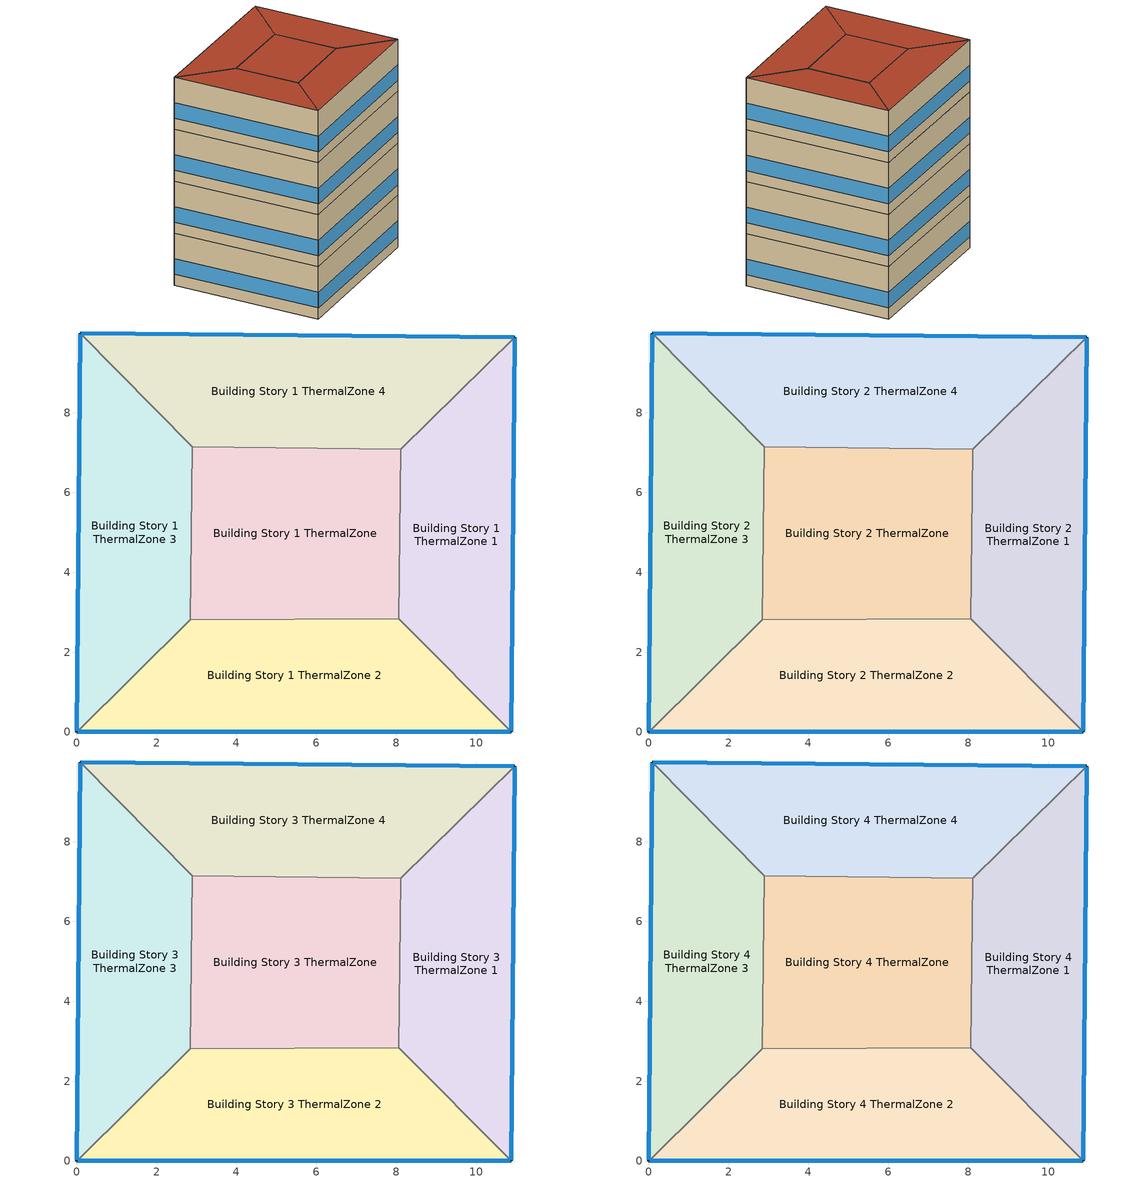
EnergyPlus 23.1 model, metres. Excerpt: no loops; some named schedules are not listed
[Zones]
Building Story 1 ThermalZone
 floor ground (Typical Insulated Carpeted 8in Slab Floor): 8.11,7.08 8.07,2.84 2.84,2.82 2.89,7.14 z0
 wall adiabatic (Typical Interior Wall): 8.07,2.84 8.11,7.08 2.89,7.14 2.84,2.82 8.07,2.84 z0:3.6
 ceiling adiabatic (Typical Interior Floor): 2.89,7.14 2.84,2.82 8.07,2.84 8.11,7.08 z3.6
Building Story 1 ThermalZone 1
 floor ground (Typical Insulated Carpeted 8in Slab Floor): 10.97,9.88 10.89,0 8.07,2.84 8.11,7.08 z0
 wall outside (Typical Insulated Steel Framed Exterior Wall R-12.99): 10.89,0 10.97,9.88 z0:3.6
 wall adiabatic (Typical Interior Wall): 10.97,9.88 8.11,7.08 8.07,2.84 10.89,0 z0:3.6
 window (U 0.55 SHGC 0.25): 10.89,0.03 10.97,9.86 z0.76:1.85
 ceiling adiabatic (Typical Interior Ceiling): 8.11,7.08 8.07,2.84 10.89,0 10.97,9.88 z3.6
Building Story 1 ThermalZone 2
 floor ground (Typical Insulated Carpeted 8in Slab Floor): 10.89,0 0,0 2.84,2.82 8.07,2.84 z0
 wall outside (Typical Insulated Steel Framed Exterior Wall R-12.99): 0,0 10.89,0 z0:3.6
 wall adiabatic (Typical Interior Wall): 10.89,0 8.07,2.84 2.84,2.82 0,0 z0:3.6
 window (U 0.55 SHGC 0.25): 0.03,0 10.86,0 z0.76:1.85
 ceiling adiabatic (Typical Interior Ceiling): 8.07,2.84 2.84,2.82 0,0 10.89,0 z3.6
Building Story 1 ThermalZone 3
 floor ground (Typical Insulated Carpeted 8in Slab Floor): 0,0 0.08,10 2.89,7.14 2.84,2.82 z0
 wall outside (Typical Insulated Steel Framed Exterior Wall R-12.99): 0.08,10 0,0 z0:3.6
 wall adiabatic (Typical Interior Wall): 0,0 2.84,2.82 2.89,7.14 0.08,10 z0:3.6
 window (U 0.55 SHGC 0.25): 0.08,9.97 0,0.03 z0.76:1.85
 ceiling adiabatic (Typical Interior Ceiling): 2.84,2.82 2.89,7.14 0.08,10 0,0 z3.6
Building Story 1 ThermalZone 4
 floor ground (Typical Insulated Carpeted 8in Slab Floor): 0.08,10 10.97,9.88 8.11,7.08 2.89,7.14 z0
 wall outside (Typical Insulated Steel Framed Exterior Wall R-12.99): 10.97,9.88 0.08,10 z0:3.6
 wall adiabatic (Typical Interior Wall): 0.08,10 2.89,7.14 8.11,7.08 10.97,9.88 z0:3.6
 window (U 0.55 SHGC 0.25): 10.94,9.88 0.11,10 z0.76:1.85
 ceiling adiabatic (Typical Interior Ceiling): 2.89,7.14 8.11,7.08 10.97,9.88 0.08,10 z3.6
Building Story 2 ThermalZone
 floor adiabatic (Typical Interior Floor): 8.11,7.08 8.07,2.84 2.84,2.82 2.89,7.14 z3.6
 wall adiabatic (Typical Interior Wall): 8.07,2.84 8.11,7.08 2.89,7.14 2.84,2.82 8.07,2.84 z3.6:7.2
 ceiling adiabatic (Typical Interior Ceiling): 2.89,7.14 2.84,2.82 8.07,2.84 8.11,7.08 z7.2
Building Story 2 ThermalZone 1
 floor adiabatic (Typical Interior Ceiling): 10.97,9.88 10.89,0 8.07,2.84 8.11,7.08 z3.6
 wall outside (Typical Insulated Steel Framed Exterior Wall R-12.99): 10.89,0 10.97,9.88 z3.6:7.2
 wall adiabatic (Typical Interior Wall): 10.97,9.88 8.11,7.08 8.07,2.84 10.89,0 z3.6:7.2
 window (U 0.55 SHGC 0.25): 10.89,0.03 10.97,9.86 z4.36:5.45
 ceiling adiabatic (Typical Interior Ceiling): 8.11,7.08 8.07,2.84 10.89,0 10.97,9.88 z7.2
Building Story 2 ThermalZone 2
 floor adiabatic (Typical Interior Ceiling): 10.89,0 0,0 2.84,2.82 8.07,2.84 z3.6
 wall outside (Typical Insulated Steel Framed Exterior Wall R-12.99): 0,0 10.89,0 z3.6:7.2
 wall adiabatic (Typical Interior Wall): 10.89,0 8.07,2.84 2.84,2.82 0,0 z3.6:7.2
 window (U 0.55 SHGC 0.25): 0.03,0 10.86,0 z4.36:5.45
 ceiling adiabatic (Typical Interior Ceiling): 8.07,2.84 2.84,2.82 0,0 10.89,0 z7.2
Building Story 2 ThermalZone 3
 floor adiabatic (Typical Interior Ceiling): 0,0 0.08,10 2.89,7.14 2.84,2.82 z3.6
 wall outside (Typical Insulated Steel Framed Exterior Wall R-12.99): 0.08,10 0,0 z3.6:7.2
 wall adiabatic (Typical Interior Wall): 0,0 2.84,2.82 2.89,7.14 0.08,10 z3.6:7.2
 window (U 0.55 SHGC 0.25): 0.08,9.97 0,0.03 z4.36:5.45
 ceiling adiabatic (Typical Interior Ceiling): 2.84,2.82 2.89,7.14 0.08,10 0,0 z7.2
Building Story 2 ThermalZone 4
 floor adiabatic (Typical Interior Ceiling): 0.08,10 10.97,9.88 8.11,7.08 2.89,7.14 z3.6
 wall outside (Typical Insulated Steel Framed Exterior Wall R-12.99): 10.97,9.88 0.08,10 z3.6:7.2
 wall adiabatic (Typical Interior Wall): 0.08,10 2.89,7.14 8.11,7.08 10.97,9.88 z3.6:7.2
 window (U 0.55 SHGC 0.25): 10.94,9.88 0.11,10 z4.36:5.45
 ceiling adiabatic (Typical Interior Ceiling): 2.89,7.14 8.11,7.08 10.97,9.88 0.08,10 z7.2
Building Story 3 ThermalZone
 floor adiabatic (Typical Interior Ceiling): 8.11,7.08 8.07,2.84 2.84,2.82 2.89,7.14 z7.2
 wall adiabatic (Typical Interior Wall): 8.07,2.84 8.11,7.08 2.89,7.14 2.84,2.82 8.07,2.84 z7.2:10.8
 ceiling adiabatic (Typical Interior Ceiling): 2.89,7.14 2.84,2.82 8.07,2.84 8.11,7.08 z10.8
Building Story 3 ThermalZone 1
 floor adiabatic (Typical Interior Ceiling): 10.97,9.88 10.89,0 8.07,2.84 8.11,7.08 z7.2
 wall outside (Typical Insulated Steel Framed Exterior Wall R-12.99): 10.89,0 10.97,9.88 z7.2:10.8
 wall adiabatic (Typical Interior Wall): 10.97,9.88 8.11,7.08 8.07,2.84 10.89,0 z7.2:10.8
 window (U 0.55 SHGC 0.25): 10.89,0.03 10.97,9.86 z7.96:9.05
 ceiling adiabatic (Typical Interior Ceiling): 8.11,7.08 8.07,2.84 10.89,0 10.97,9.88 z10.8
Building Story 3 ThermalZone 2
 floor adiabatic (Typical Interior Ceiling): 10.89,0 0,0 2.84,2.82 8.07,2.84 z7.2
 wall outside (Typical Insulated Steel Framed Exterior Wall R-12.99): 0,0 10.89,0 z7.2:10.8
 wall adiabatic (Typical Interior Wall): 10.89,0 8.07,2.84 2.84,2.82 0,0 z7.2:10.8
 window (U 0.55 SHGC 0.25): 0.03,0 10.86,0 z7.96:9.05
 ceiling adiabatic (Typical Interior Floor): 8.07,2.84 2.84,2.82 0,0 10.89,0 z10.8
Building Story 3 ThermalZone 3
 floor adiabatic (Typical Interior Ceiling): 0,0 0.08,10 2.89,7.14 2.84,2.82 z7.2
 wall outside (Typical Insulated Steel Framed Exterior Wall R-12.99): 0.08,10 0,0 z7.2:10.8
 wall adiabatic (Typical Interior Wall): 0,0 2.84,2.82 2.89,7.14 0.08,10 z7.2:10.8
 window (U 0.55 SHGC 0.25): 0.08,9.97 0,0.03 z7.96:9.05
 ceiling adiabatic (Typical Interior Floor): 2.84,2.82 2.89,7.14 0.08,10 0,0 z10.8
Building Story 3 ThermalZone 4
 floor adiabatic (Typical Interior Ceiling): 0.08,10 10.97,9.88 8.11,7.08 2.89,7.14 z7.2
 wall outside (Typical Insulated Steel Framed Exterior Wall R-12.99): 10.97,9.88 0.08,10 z7.2:10.8
 wall adiabatic (Typical Interior Wall): 0.08,10 2.89,7.14 8.11,7.08 10.97,9.88 z7.2:10.8
 window (U 0.55 SHGC 0.25): 10.94,9.88 0.11,10 z7.96:9.05
 ceiling adiabatic (Typical Interior Floor): 2.89,7.14 8.11,7.08 10.97,9.88 0.08,10 z10.8
Building Story 4 ThermalZone
 floor adiabatic (Typical Interior Ceiling): 8.11,7.08 8.07,2.84 2.84,2.82 2.89,7.14 z10.8
 wall adiabatic (Typical Interior Wall): 8.07,2.84 8.11,7.08 2.89,7.14 2.84,2.82 8.07,2.84 z10.8:14.4
 roof outside (Typical IEAD Roof - Highly Reflective R-25.64): 2.89,7.14 2.84,2.82 8.07,2.84 8.11,7.08 z14.4
Building Story 4 ThermalZone 1
 floor adiabatic (Typical Interior Ceiling): 10.97,9.88 10.89,0 8.07,2.84 8.11,7.08 z10.8
 wall outside (Typical Insulated Steel Framed Exterior Wall R-12.99): 10.89,0 10.97,9.88 z10.8:14.4
 wall adiabatic (Typical Interior Wall): 10.97,9.88 8.11,7.08 8.07,2.84 10.89,0 z10.8:14.4
 window (U 0.55 SHGC 0.25): 10.89,0.03 10.97,9.86 z11.56:12.65
 roof outside (Typical IEAD Roof - Highly Reflective R-25.64): 8.11,7.08 8.07,2.84 10.89,0 10.97,9.88 z14.4
Building Story 4 ThermalZone 2
 floor adiabatic (Typical Interior Floor): 10.89,0 0,0 2.84,2.82 8.07,2.84 z10.8
 wall outside (Typical Insulated Steel Framed Exterior Wall R-12.99): 0,0 10.89,0 z10.8:14.4
 wall adiabatic (Typical Interior Wall): 10.89,0 8.07,2.84 2.84,2.82 0,0 z10.8:14.4
 window (U 0.55 SHGC 0.25): 0.03,0 10.86,0 z11.56:12.65
 roof outside (Typical IEAD Roof - Highly Reflective R-25.64): 8.07,2.84 2.84,2.82 0,0 10.89,0 z14.4
Building Story 4 ThermalZone 3
 floor adiabatic (Typical Interior Floor): 0,0 0.08,10 2.89,7.14 2.84,2.82 z10.8
 wall outside (Typical Insulated Steel Framed Exterior Wall R-12.99): 0.08,10 0,0 z10.8:14.4
 wall adiabatic (Typical Interior Wall): 0,0 2.84,2.82 2.89,7.14 0.08,10 z10.8:14.4
 window (U 0.55 SHGC 0.25): 0.08,9.97 0,0.03 z11.56:12.65
 roof outside (Typical IEAD Roof - Highly Reflective R-25.64): 2.84,2.82 2.89,7.14 0.08,10 0,0 z14.4
Building Story 4 ThermalZone 4
 floor adiabatic (Typical Interior Floor): 0.08,10 10.97,9.88 8.11,7.08 2.89,7.14 z10.8
 wall outside (Typical Insulated Steel Framed Exterior Wall R-12.99): 10.97,9.88 0.08,10 z10.8:14.4
 wall adiabatic (Typical Interior Wall): 0.08,10 2.89,7.14 8.11,7.08 10.97,9.88 z10.8:14.4
 window (U 0.55 SHGC 0.25): 10.94,9.88 0.11,10 z11.56:12.65
 roof outside (Typical IEAD Roof - Highly Reflective R-25.64): 2.89,7.14 8.11,7.08 10.97,9.88 0.08,10 z14.4
[Building]
bld_30: Terrain=City
[Site:Location]
Jack Northrop Fld H_CA_USA: Latitude {deg}=41.3151; Longitude {deg}=-105.58; Time Zone {hr}=-8; Elevation {m}=21
[Site:GroundTemperature:FCfactorMethod]
18.8, 14.3, 13.6, 13.2, 13.3, 12.6, 15.3, 15.6, 17.7, 19.4, 19.7, 18.5
[Site:WaterMainsTemperature]
Calculation Method=Correlation; Annual Average Outdoor Air Temperature {C}=8.96667; Maximum Difference In Monthly Average Outdoor Air Temperatures {deltaC}=26.2
[SizingPeriod:DesignDay] Day of Month=21; Dry-Bulb Temperature Range Modifier Type=DefaultMultipliers; Humidity Condition Type=Wetbulb; Barometric Pressure {Pa}=98769; Rain Indicator=No; Snow Indicator=No; Daylight Saving Time Indicator=No; Begin Environment Reset Mode=FullResetAtBeginEnvironment
Name | Month | Day Type | Maximum Dry-Bulb Temperature {C} | Daily Dry-Bulb Temperature Range {deltaC} | Wetbulb or DewPoint at Maximum Dry-Bulb {C} | Wind Speed {m/s} | Wind Direction {deg} | Solar Model Indicator | ASHRAE Clear Sky Optical Depth for Beam Irradiance (taub) | ASHRAE Clear Sky Optical Depth for Diffuse Irradiance (taud) | Sky Clearness
Buffalo Niagara Intl Ap Ann Clg .4% Condns DB=>MWB 1 | 7 | SummerDesignDay | 30.3 | 9.3 | 21.8 | 5.7 | 240 | ASHRAETau | 0.462 | 2.001
Buffalo Niagara Intl Ap Ann Clg .4% Condns WB=>MDB 1 | 7 | SummerDesignDay | 27.8 | 9.3 | 23.8 | 5.7 | 240 | ASHRAETau | 0.462 | 2.001
Buffalo Niagara Intl Ap Ann Htg 99.6% Condns DB 1 | 1 | WinterDesignDay | -16.3 | 0 | -16.3 | 5.1 | 270 | ASHRAEClearSky |  |  | 0
[Material]
Name | Roughness | Thickness {m} | Conductivity {W/m-K} | Density {kg/m3} | Specific Heat {J/kg-K} | Thermal Absorptance | Solar Absorptance | Visible Absorptance
100mm Normalweight concrete floor | MediumRough | 0.1016 | 2.31045 | 2322 | 832.557 | 0.9 | 0.7 | 0.7
25mm Stucco | Smooth | 0.0254 | 0.72 | 1856 | 840 | 0.9 | 0.7 | 0.7
5/8 in. Gypsum Board | MediumSmooth | 0.0159 | 0.16 | 800 | 1090 | 0.9 | 0.7 | 0.7
8 in. Normalweight Concrete Floor | MediumRough | 0.2032 | 2.31 | 2322 | 832 | 0.9 | 0.7 | 0.7
G01 13mm gypsum board | Smooth | 0.0127 | 0.160031 | 800.001 | 1090.73 | 0.9 | 0.7 | 0.5
Metal Roof Surface | Smooth | 0.0008 | 45.28 | 7824 | 500 | 0.9 | 0.7 | 0.7
Roof Membrane - Highly Reflective | VeryRough | 0.0095 | 0.16 | 1121.29 | 1460 | 0.75 | 0.45 | 0.7
Std Wood 6inch 1; Std Wood 6inch 2 | MediumSmooth | 0.15 | 0.12 | 540 | 1210 | 0.9 | 0.7 | 0.7
[Material:NoMass] Roughness=Smooth; Thermal Absorptance=0.9; Solar Absorptance=0.7
Name | Thermal Resistance {m2-K/W} | Visible Absorptance
CP02 CARPET PAD; Typical Carpet Pad | 0.21648 | 0.8
Typical Insulation R-10.81 | 1.90342 | 0.7
Typical Insulation R-24.52 | 4.31889 | 0.7
[WindowMaterial:Gas]
Gap_1_W_0_0032: Gas Type=Air; Thickness {m}=0.0032
[WindowMaterial:Glazing] Optical Data Type=SpectralAverage; Infrared Transmittance at Normal Incidence=0; Back Side Infrared Hemispherical Emissivity=0.84; Conductivity {W/m-K}=1; Dirt Correction Factor for Solar and Visible Transmittance=1; Solar Diffusing=No
Name | Thickness {m} | Solar Transmittance at Normal Incidence | Front Side Solar Reflectance at Normal Incidence | Back Side Solar Reflectance at Normal Incidence | Visible Transmittance at Normal Incidence | Front Side Visible Reflectance at Normal Incidence | Back Side Visible Reflectance at Normal Incidence | Front Side Infrared Hemispherical Emissivity
Glass_2022F_LayerAvg | 0.0039 | 0.355897 | 0.394095 | 0.265645 | 0.677694 | 0.042734 | 0.05547 | 0.046
Glass_2175_LayerAvg | 0.0086 | 0.167758 | 0.217606 | 0.437978 | 0.416044 | 0.078729 | 0.10654 | 0.84
[Construction]
InteriorFurnishings 1: Std Wood 6inch 1
InteriorFurnishings 2: Std Wood 6inch 2
Typical IEAD Roof - Highly Reflective R-25.64: Roof Membrane - Highly Reflective, Typical Insulation R-24.52, Metal Roof Surface
Typical Insulated Carpeted 8in Slab Floor: 8 in. Normalweight Concrete Floor, Typical Carpet Pad
Typical Insulated Steel Framed Exterior Wall R-12.99: 25mm Stucco, 5/8 in. Gypsum Board, Typical Insulation R-10.81, 5/8 in. Gypsum Board
Typical Interior Ceiling: CP02 CARPET PAD, 100mm Normalweight concrete floor
Typical Interior Floor: 100mm Normalweight concrete floor, CP02 CARPET PAD
Typical Interior Wall: G01 13mm gypsum board, G01 13mm gypsum board
U 0.55 SHGC 0.25: Glass_2175_LayerAvg, Gap_1_W_0_0032, Glass_2022F_LayerAvg
[Zone] Multiplier=1; Part of Total Floor Area=Yes
Building Story 1 ThermalZone; Building Story 1 ThermalZone 1; Building Story 1 ThermalZone 2; Building Story 1 ThermalZone 3; Building Story 1 ThermalZone 4; Building Story 2 ThermalZone; Building Story 2 ThermalZone 1; Building Story 2 ThermalZone 2; Building Story 2 ThermalZone 3; Building Story 2 ThermalZone 4; Building Story 3 ThermalZone; Building Story 3 ThermalZone 1; Building Story 3 ThermalZone 2; Building Story 3 ThermalZone 3; Building Story 3 ThermalZone 4; Building Story 4 ThermalZone; Building Story 4 ThermalZone 1; Building Story 4 ThermalZone 2; Building Story 4 ThermalZone 3; Building Story 4 ThermalZone 4
[Space]
Name | Zone | Space Type
Building Story 1 Space | Building Story 1 ThermalZone | Story Ground Blended Space Type
Building Story 1 Space 1 | Building Story 1 ThermalZone 1 | Story Ground Blended Space Type
Building Story 1 Space 2 | Building Story 1 ThermalZone 2 | Story Ground Blended Space Type
Building Story 1 Space 3 | Building Story 1 ThermalZone 3 | Story Ground Blended Space Type
Building Story 1 Space 4 | Building Story 1 ThermalZone 4 | Story Ground Blended Space Type
Building Story 2 Space | Building Story 2 ThermalZone | Story Mid Blended Space Type
Building Story 2 Space 1 | Building Story 2 ThermalZone 1 | Story Mid Blended Space Type
Building Story 2 Space 2 | Building Story 2 ThermalZone 2 | Story Mid Blended Space Type
Building Story 2 Space 3 | Building Story 2 ThermalZone 3 | Story Mid Blended Space Type
Building Story 2 Space 4 | Building Story 2 ThermalZone 4 | Story Mid Blended Space Type
Building Story 3 Space | Building Story 3 ThermalZone | Story Mid2 Blended Space Type
Building Story 3 Space 1 | Building Story 3 ThermalZone 1 | Story Mid2 Blended Space Type
Building Story 3 Space 2 | Building Story 3 ThermalZone 2 | Story Mid2 Blended Space Type
Building Story 3 Space 3 | Building Story 3 ThermalZone 3 | Story Mid2 Blended Space Type
Building Story 3 Space 4 | Building Story 3 ThermalZone 4 | Story Mid2 Blended Space Type
Building Story 4 Space | Building Story 4 ThermalZone | Story Top Blended Space Type
Building Story 4 Space 1 | Building Story 4 ThermalZone 1 | Story Top Blended Space Type
Building Story 4 Space 2 | Building Story 4 ThermalZone 2 | Story Top Blended Space Type
Building Story 4 Space 3 | Building Story 4 ThermalZone 3 | Story Top Blended Space Type
Building Story 4 Space 4 | Building Story 4 ThermalZone 4 | Story Top Blended Space Type
[SpaceList]
Story Ground Blended Space Type: Building Story 1 Space, Building Story 1 Space 3, Building Story 1 Space 4, Building Story 1 Space 2, Building Story 1 Space 1
Story Mid Blended Space Type: Building Story 2 Space, Building Story 2 Space 1, Building Story 2 Space 4, Building Story 2 Space 3, Building Story 2 Space 2
Story Mid2 Blended Space Type: Building Story 3 Space 2, Building Story 3 Space 4, Building Story 3 Space 1, Building Story 3 Space 3, Building Story 3 Space
Story Top Blended Space Type: Building Story 4 Space 4, Building Story 4 Space 3, Building Story 4 Space 2, Building Story 4 Space 1, Building Story 4 Space
[InternalMass]
Name | Construction | Zone or ZoneList | Space or SpaceList | Surface Area {m2}
Building Story 1 Space SecondarySchool Auditorium  - Story Ground Mass | InteriorFurnishings 1 | Building Story 1 ThermalZone | Building Story 1 Space | 5.41797
Building Story 1 Space 3 SecondarySchool Auditorium  - Story Ground Mass | InteriorFurnishings 1 | Building Story 1 ThermalZone 3 | Building Story 1 Space 3 | 4.88681
Building Story 1 Space 4 SecondarySchool Auditorium  - Story Ground Mass | InteriorFurnishings 1 | Building Story 1 ThermalZone 4 | Building Story 1 Space 4 | 5.51315
Building Story 1 Space 2 SecondarySchool Auditorium  - Story Ground Mass | InteriorFurnishings 1 | Building Story 1 ThermalZone 2 | Building Story 1 Space 2 | 5.51305
Building Story 1 Space 1 SecondarySchool Auditorium  - Story Ground Mass | InteriorFurnishings 1 | Building Story 1 ThermalZone 1 | Building Story 1 Space 1 | 4.84552
Building Story 1 Space SecondarySchool Cafeteria  - Story Ground Mass | InteriorFurnishings 1 | Building Story 1 ThermalZone | Building Story 1 Space | 3.42923
Building Story 1 Space 3 SecondarySchool Cafeteria  - Story Ground Mass | InteriorFurnishings 1 | Building Story 1 ThermalZone 3 | Building Story 1 Space 3 | 3.09304
Building Story 1 Space 4 SecondarySchool Cafeteria  - Story Ground Mass | InteriorFurnishings 1 | Building Story 1 ThermalZone 4 | Building Story 1 Space 4 | 3.48947
Building Story 1 Space 2 SecondarySchool Cafeteria  - Story Ground Mass | InteriorFurnishings 1 | Building Story 1 ThermalZone 2 | Building Story 1 Space 2 | 3.48941
Building Story 1 Space 1 SecondarySchool Cafeteria  - Story Ground Mass | InteriorFurnishings 1 | Building Story 1 ThermalZone 1 | Building Story 1 Space 1 | 3.06691
Building Story 1 Space SecondarySchool ComputerRoom  - Story Ground Mass | InteriorFurnishings 1 | Building Story 1 ThermalZone | Building Story 1 Space | 5.23523
Building Story 1 Space 3 SecondarySchool ComputerRoom  - Story Ground Mass | InteriorFurnishings 1 | Building Story 1 ThermalZone 3 | Building Story 1 Space 3 | 4.72198
Building Story 1 Space 4 SecondarySchool ComputerRoom  - Story Ground Mass | InteriorFurnishings 1 | Building Story 1 ThermalZone 4 | Building Story 1 Space 4 | 5.32719
Building Story 1 Space 2 SecondarySchool ComputerRoom  - Story Ground Mass | InteriorFurnishings 1 | Building Story 1 ThermalZone 2 | Building Story 1 Space 2 | 5.3271
Building Story 1 Space 1 SecondarySchool ComputerRoom  - Story Ground Mass | InteriorFurnishings 1 | Building Story 1 ThermalZone 1 | Building Story 1 Space 1 | 4.68208
Building Story 1 Space SecondarySchool Gym  - Story Ground Mass | InteriorFurnishings 1 | Building Story 1 ThermalZone | Building Story 1 Space | 10.7249
Building Story 1 Space 3 SecondarySchool Gym  - Story Ground Mass | InteriorFurnishings 1 | Building Story 1 ThermalZone 3 | Building Story 1 Space 3 | 9.67343
Building Story 1 Space 4 SecondarySchool Gym  - Story Ground Mass | InteriorFurnishings 1 | Building Story 1 ThermalZone 4 | Building Story 1 Space 4 | 10.9133
Building Story 1 Space 2 SecondarySchool Gym  - Story Ground Mass | InteriorFurnishings 1 | Building Story 1 ThermalZone 2 | Building Story 1 Space 2 | 10.9131
Building Story 1 Space 1 SecondarySchool Gym  - Story Ground Mass | InteriorFurnishings 1 | Building Story 1 ThermalZone 1 | Building Story 1 Space 1 | 9.59169
Building Story 1 Space SecondarySchool Kitchen  - Story Ground Mass | InteriorFurnishings 1 | Building Story 1 ThermalZone | Building Story 1 Space | 1.18249
Building Story 1 Space 3 SecondarySchool Kitchen  - Story Ground Mass | InteriorFurnishings 1 | Building Story 1 ThermalZone 3 | Building Story 1 Space 3 | 1.06657
Building Story 1 Space 4 SecondarySchool Kitchen  - Story Ground Mass | InteriorFurnishings 1 | Building Story 1 ThermalZone 4 | Building Story 1 Space 4 | 1.20327
Building Story 1 Space 2 SecondarySchool Kitchen  - Story Ground Mass | InteriorFurnishings 1 | Building Story 1 ThermalZone 2 | Building Story 1 Space 2 | 1.20325
Building Story 1 Space 1 SecondarySchool Kitchen  - Story Ground Mass | InteriorFurnishings 1 | Building Story 1 ThermalZone 1 | Building Story 1 Space 1 | 1.05755
Building Story 1 Space SecondarySchool Library  - Story Ground Mass | InteriorFurnishings 1 | Building Story 1 ThermalZone | Building Story 1 Space | 4.61173
Building Story 1 Space 3 SecondarySchool Library  - Story Ground Mass | InteriorFurnishings 1 | Building Story 1 ThermalZone 3 | Building Story 1 Space 3 | 4.15961
Building Story 1 Space 4 SecondarySchool Library  - Story Ground Mass | InteriorFurnishings 1 | Building Story 1 ThermalZone 4 | Building Story 1 Space 4 | 4.69274
Building Story 1 Space 2 SecondarySchool Library  - Story Ground Mass | InteriorFurnishings 1 | Building Story 1 ThermalZone 2 | Building Story 1 Space 2 | 4.69266
Building Story 1 Space 1 SecondarySchool Library  - Story Ground Mass | InteriorFurnishings 1 | Building Story 1 ThermalZone 1 | Building Story 1 Space 1 | 4.12446
Building Story 1 Space SecondarySchool Lobby  - Story Ground Mass; Building Story 1 Space SecondarySchool Restroom  - Story Ground Mass | InteriorFurnishings 1 | Building Story 1 ThermalZone | Building Story 1 Space | 2.30049
Building Story 1 Space 3 SecondarySchool Lobby  - Story Ground Mass; Building Story 1 Space 3 SecondarySchool Restroom  - Story Ground Mass | InteriorFurnishings 1 | Building Story 1 ThermalZone 3 | Building Story 1 Space 3 | 2.07496
Building Story 1 Space 4 SecondarySchool Lobby  - Story Ground Mass; Building Story 1 Space 4 SecondarySchool Restroom  - Story Ground Mass | InteriorFurnishings 1 | Building Story 1 ThermalZone 4 | Building Story 1 Space 4 | 2.3409
Building Story 1 Space 2 SecondarySchool Lobby  - Story Ground Mass; Building Story 1 Space 2 SecondarySchool Restroom  - Story Ground Mass | InteriorFurnishings 1 | Building Story 1 ThermalZone 2 | Building Story 1 Space 2 | 2.34086
Building Story 1 Space 1 SecondarySchool Lobby  - Story Ground Mass; Building Story 1 Space 1 SecondarySchool Restroom  - Story Ground Mass | InteriorFurnishings 1 | Building Story 1 ThermalZone 1 | Building Story 1 Space 1 | 2.05742
Building Story 1 Space SecondarySchool Mechanical  - Story Ground Mass | InteriorFurnishings 1 | Building Story 1 ThermalZone | Building Story 1 Space | 3.75173
Building Story 1 Space 3 SecondarySchool Mechanical  - Story Ground Mass | InteriorFurnishings 1 | Building Story 1 ThermalZone 3 | Building Story 1 Space 3 | 3.38392
Building Story 1 Space 4 SecondarySchool Mechanical  - Story Ground Mass | InteriorFurnishings 1 | Building Story 1 ThermalZone 4 | Building Story 1 Space 4 | 3.81764
Building Story 1 Space 2 SecondarySchool Mechanical  - Story Ground Mass | InteriorFurnishings 1 | Building Story 1 ThermalZone 2 | Building Story 1 Space 2 | 3.81757
Building Story 1 Space 1 SecondarySchool Mechanical  - Story Ground Mass | InteriorFurnishings 1 | Building Story 1 ThermalZone 1 | Building Story 1 Space 1 | 3.35533
Building Story 1 Space SecondarySchool Office  - Story Ground Mass | InteriorFurnishings 1 | Building Story 1 ThermalZone | Building Story 1 Space | 5.83722
Building Story 1 Space 3 SecondarySchool Office  - Story Ground Mass | InteriorFurnishings 1 | Building Story 1 ThermalZone 3 | Building Story 1 Space 3 | 5.26496
Building Story 1 Space 4 SecondarySchool Office  - Story Ground Mass | InteriorFurnishings 1 | Building Story 1 ThermalZone 4 | Building Story 1 Space 4 | 5.93976
Building Story 1 Space 2 SecondarySchool Office  - Story Ground Mass | InteriorFurnishings 1 | Building Story 1 ThermalZone 2 | Building Story 1 Space 2 | 5.93966
Building Story 1 Space 1 SecondarySchool Office  - Story Ground Mass | InteriorFurnishings 1 | Building Story 1 ThermalZone 1 | Building Story 1 Space 1 | 5.22047
Building Story 1 Space Mass | InteriorFurnishings 2 | Building Story 1 ThermalZone | Building Story 1 Space | 44.7915
Building Story 1 Space 1 Mass | InteriorFurnishings 2 | Building Story 1 ThermalZone 1 | Building Story 1 Space 1 | 40.0588
Building Story 1 Space 2 Mass | InteriorFurnishings 2 | Building Story 1 ThermalZone 2 | Building Story 1 Space 2 | 45.5775
Building Story 1 Space 3 Mass | InteriorFurnishings 2 | Building Story 1 ThermalZone 3 | Building Story 1 Space 3 | 40.4002
Building Story 1 Space 4 Mass | InteriorFurnishings 2 | Building Story 1 ThermalZone 4 | Building Story 1 Space 4 | 45.5783
Building Story 2 Space SecondarySchool Classroom A  - Story Mid Mass; Building Story 2 Space SecondarySchool Classroom C  - Story Mid Mass | InteriorFurnishings 1 | Building Story 2 ThermalZone | Building Story 2 Space | 11.0913
Building Story 2 Space 1 SecondarySchool Classroom A  - Story Mid Mass; Building Story 2 Space 1 SecondarySchool Classroom C  - Story Mid Mass | InteriorFurnishings 1 | Building Story 2 ThermalZone 1 | Building Story 2 Space 1 | 9.91938
Building Story 2 Space 4 SecondarySchool Classroom A  - Story Mid Mass; Building Story 2 Space 4 SecondarySchool Classroom C  - Story Mid Mass | InteriorFurnishings 1 | Building Story 2 ThermalZone 4 | Building Story 2 Space 4 | 11.2861
Building Story 2 Space 3 SecondarySchool Classroom A  - Story Mid Mass; Building Story 2 Space 3 SecondarySchool Classroom C  - Story Mid Mass | InteriorFurnishings 1 | Building Story 2 ThermalZone 3 | Building Story 2 Space 3 | 10.0039
Building Story 2 Space 2 SecondarySchool Classroom A  - Story Mid Mass; Building Story 2 Space 2 SecondarySchool Classroom C  - Story Mid Mass | InteriorFurnishings 1 | Building Story 2 ThermalZone 2 | Building Story 2 Space 2 | 11.2859
Building Story 2 Space SecondarySchool Corridor B  - Story Mid Mass | InteriorFurnishings 1 | Building Story 2 ThermalZone | Building Story 2 Space | 15.6394
Building Story 2 Space 1 SecondarySchool Corridor B  - Story Mid Mass | InteriorFurnishings 1 | Building Story 2 ThermalZone 1 | Building Story 2 Space 1 | 13.9869
Building Story 2 Space 4 SecondarySchool Corridor B  - Story Mid Mass | InteriorFurnishings 1 | Building Story 2 ThermalZone 4 | Building Story 2 Space 4 | 15.9141
Building Story 2 Space 3 SecondarySchool Corridor B  - Story Mid Mass | InteriorFurnishings 1 | Building Story 2 ThermalZone 3 | Building Story 2 Space 3 | 14.1061
Building Story 2 Space 2 SecondarySchool Corridor B  - Story Mid Mass | InteriorFurnishings 1 | Building Story 2 ThermalZone 2 | Building Story 2 Space 2 | 15.9138
Building Story 2 Space SecondarySchool Gym  - Story Mid Mass | InteriorFurnishings 1 | Building Story 2 ThermalZone | Building Story 2 Space | 6.96955
Building Story 2 Space 1 SecondarySchool Gym  - Story Mid Mass | InteriorFurnishings 1 | Building Story 2 ThermalZone 1 | Building Story 2 Space 1 | 6.23316
Building Story 2 Space 4 SecondarySchool Gym  - Story Mid Mass | InteriorFurnishings 1 | Building Story 2 ThermalZone 4 | Building Story 2 Space 4 | 7.09198
Building Story 2 Space 3 SecondarySchool Gym  - Story Mid Mass | InteriorFurnishings 1 | Building Story 2 ThermalZone 3 | Building Story 2 Space 3 | 6.28628
Building Story 2 Space 2 SecondarySchool Gym  - Story Mid Mass | InteriorFurnishings 1 | Building Story 2 ThermalZone 2 | Building Story 2 Space 2 | 7.09186
Building Story 2 Space Mass | InteriorFurnishings 2 | Building Story 2 ThermalZone | Building Story 2 Space | 44.7915
Building Story 2 Space 1 Mass | InteriorFurnishings 2 | Building Story 2 ThermalZone 1 | Building Story 2 Space 1 | 40.0588
Building Story 2 Space 2 Mass | InteriorFurnishings 2 | Building Story 2 ThermalZone 2 | Building Story 2 Space 2 | 45.5775
Building Story 2 Space 3 Mass | InteriorFurnishings 2 | Building Story 2 ThermalZone 3 | Building Story 2 Space 3 | 40.4002
Building Story 2 Space 4 Mass | InteriorFurnishings 2 | Building Story 2 ThermalZone 4 | Building Story 2 Space 4 | 45.5783
Building Story 3 Space 2 Office WholeBuilding - Md Office  - Story Mid2 Mass | InteriorFurnishings 1 | Building Story 3 ThermalZone 2 | Building Story 3 Space 2 | 27.3465
Building Story 3 Space 4 Office WholeBuilding - Md Office  - Story Mid2 Mass | InteriorFurnishings 1 | Building Story 3 ThermalZone 4 | Building Story 3 Space 4 | 27.347
Building Story 3 Space 1 Office WholeBuilding - Md Office  - Story Mid2 Mass | InteriorFurnishings 1 | Building Story 3 ThermalZone 1 | Building Story 3 Space 1 | 24.0353
Building Story 3 Space 3 Office WholeBuilding - Md Office  - Story Mid2 Mass | InteriorFurnishings 1 | Building Story 3 ThermalZone 3 | Building Story 3 Space 3 | 24.2401
Building Story 3 Space Office WholeBuilding - Md Office  - Story Mid2 Mass | InteriorFurnishings 1 | Building Story 3 ThermalZone | Building Story 3 Space | 26.8749
Building Story 3 Space 2 SecondarySchool Classroom A  - Story Mid2 Mass; Building Story 3 Space 2 SecondarySchool Classroom C  - Story Mid2 Mass | InteriorFurnishings 1 | Building Story 3 ThermalZone 2 | Building Story 3 Space 2 | 5.34624
Building Story 3 Space 4 SecondarySchool Classroom A  - Story Mid2 Mass; Building Story 3 Space 4 SecondarySchool Classroom C  - Story Mid2 Mass | InteriorFurnishings 1 | Building Story 3 ThermalZone 4 | Building Story 3 Space 4 | 5.34633
Building Story 3 Space 1 SecondarySchool Classroom A  - Story Mid2 Mass; Building Story 3 Space 1 SecondarySchool Classroom C  - Story Mid2 Mass | InteriorFurnishings 1 | Building Story 3 ThermalZone 1 | Building Story 3 Space 1 | 4.6989
Building Story 3 Space 3 SecondarySchool Classroom A  - Story Mid2 Mass; Building Story 3 Space 3 SecondarySchool Classroom C  - Story Mid2 Mass | InteriorFurnishings 1 | Building Story 3 ThermalZone 3 | Building Story 3 Space 3 | 4.73894
Building Story 3 Space SecondarySchool Classroom A  - Story Mid2 Mass; Building Story 3 Space SecondarySchool Classroom C  - Story Mid2 Mass | InteriorFurnishings 1 | Building Story 3 ThermalZone | Building Story 3 Space | 5.25403
Building Story 3 Space 2 SecondarySchool Corridor B  - Story Mid2 Mass | InteriorFurnishings 1 | Building Story 3 ThermalZone 2 | Building Story 3 Space 2 | 7.53853
Building Story 3 Space 4 SecondarySchool Corridor B  - Story Mid2 Mass | InteriorFurnishings 1 | Building Story 3 ThermalZone 4 | Building Story 3 Space 4 | 7.53866
Building Story 3 Space 1 SecondarySchool Corridor B  - Story Mid2 Mass | InteriorFurnishings 1 | Building Story 3 ThermalZone 1 | Building Story 3 Space 1 | 6.62574
Building Story 3 Space 3 SecondarySchool Corridor B  - Story Mid2 Mass | InteriorFurnishings 1 | Building Story 3 ThermalZone 3 | Building Story 3 Space 3 | 6.68221
Building Story 3 Space SecondarySchool Corridor B  - Story Mid2 Mass | InteriorFurnishings 1 | Building Story 3 ThermalZone | Building Story 3 Space | 7.40852
Building Story 3 Space Mass | InteriorFurnishings 2 | Building Story 3 ThermalZone | Building Story 3 Space | 44.7915
Building Story 3 Space 1 Mass | InteriorFurnishings 2 | Building Story 3 ThermalZone 1 | Building Story 3 Space 1 | 40.0588
Building Story 3 Space 2 Mass | InteriorFurnishings 2 | Building Story 3 ThermalZone 2 | Building Story 3 Space 2 | 45.5775
Building Story 3 Space 3 Mass | InteriorFurnishings 2 | Building Story 3 ThermalZone 3 | Building Story 3 Space 3 | 40.4002
Building Story 3 Space 4 Mass | InteriorFurnishings 2 | Building Story 3 ThermalZone 4 | Building Story 3 Space 4 | 45.5783
Building Story 4 Space 4 Office WholeBuilding - Md Office  - Story Top Mass | InteriorFurnishings 1 | Building Story 4 ThermalZone 4 | Building Story 4 Space 4 | 45.5783
Building Story 4 Space 3 Office WholeBuilding - Md Office  - Story Top Mass | InteriorFurnishings 1 | Building Story 4 ThermalZone 3 | Building Story 4 Space 3 | 40.4002
Building Story 4 Space 2 Office WholeBuilding - Md Office  - Story Top Mass | InteriorFurnishings 1 | Building Story 4 ThermalZone 2 | Building Story 4 Space 2 | 45.5775
Building Story 4 Space 1 Office WholeBuilding - Md Office  - Story Top Mass | InteriorFurnishings 1 | Building Story 4 ThermalZone 1 | Building Story 4 Space 1 | 40.0588
Building Story 4 Space Office WholeBuilding - Md Office  - Story Top Mass | InteriorFurnishings 1 | Building Story 4 ThermalZone | Building Story 4 Space | 44.7915
Building Story 4 Space Mass | InteriorFurnishings 2 | Building Story 4 ThermalZone | Building Story 4 Space | 44.7915
Building Story 4 Space 1 Mass | InteriorFurnishings 2 | Building Story 4 ThermalZone 1 | Building Story 4 Space 1 | 40.0588
Building Story 4 Space 2 Mass | InteriorFurnishings 2 | Building Story 4 ThermalZone 2 | Building Story 4 Space 2 | 45.5775
Building Story 4 Space 3 Mass | InteriorFurnishings 2 | Building Story 4 ThermalZone 3 | Building Story 4 Space 3 | 40.4002
Building Story 4 Space 4 Mass | InteriorFurnishings 2 | Building Story 4 ThermalZone 4 | Building Story 4 Space 4 | 45.5783
[Lights] Design Level Calculation Method=Watts/Area; Return Air Fraction=0; Fraction Visible=0.2; Fraction Replaceable=1
Name | Zone or ZoneList or Space or SpaceList | Schedule | Watts per Zone Floor Area {W/m2} | Fraction Radiant
SecondarySchool Auditorium Lights 1 | Story Ground Blended Space Type | SchoolSecondary BLDG_LIGHT_SCH_2013 | 0.820262 | 0.37
SecondarySchool Cafeteria Lights 1 | Story Ground Blended Space Type | SchoolSecondary BLDG_LIGHT_SCH_2013 | 0.535655 | 0.37
SecondarySchool ComputerRoom Lights 1 | Story Ground Blended Space Type | SchoolSecondary BLDG_LIGHT_CLASSROOM_SCH_2013 | 1.56003 | 0.37
SecondarySchool Gym Lights 1 | Story Ground Blended Space Type | SchoolSecondary BLDG_LIGHT_GYM_SCH_2013 | 1.85566 | 0.37
SecondarySchool Kitchen Lights 1 | Story Ground Blended Space Type | SchoolSecondary BLDG_LIGHT_SCH_2013 | 0.343842 | 0.37
SecondarySchool Library Lights 1 | Story Ground Blended Space Type | SchoolSecondary BLDG_LIGHT_LIBRARY_SCH_2013 | 1.31882 | 0.37
SecondarySchool Lobby Lights 1 | Story Ground Blended Space Type | SchoolSecondary BLDG_LIGHT_LOBBYFLR1_SCH_2013 | 0.497551 | 0.37
SecondarySchool Mechanical Lights 1 | Story Ground Blended Space Type | SchoolSecondary BLDG_LIGHT_MECHANICAL_SCH_2013 | 0.378666 | 0.37
SecondarySchool Office Lights 1 | Story Ground Blended Space Type | SchoolSecondary BLDG_LIGHT_OFFICE_SCH_2013 | 1.55706 | 0.37
SecondarySchool Restroom Lights 1 | Story Ground Blended Space Type | SchoolSecondary BLDG_LIGHT_BATH_SCH_2013 | 0.541778 | 0.37
SecondarySchool Classroom Lights 1 | Story Mid Blended Space Type | SchoolSecondary BLDG_LIGHT_CLASSROOM_SCH_2013 | 6.61009 | 0.37
SecondarySchool Corridor Lights 1 | Story Mid Blended Space Type | SchoolSecondary BLDG_LIGHT_CORRIDOR_SCH_2013 | 2.48049 | 0.37
SecondarySchool Gym Lights 2 | Story Mid Blended Space Type | SchoolSecondary BLDG_LIGHT_GYM_SCH_2013 | 1.2059 | 0.37
Office WholeBuilding - Md Office Lights 1 | Story Mid2 Blended Space Type | OfficeMedium BLDG_LIGHT_SCH_2013 | 5.29584 | 0.7
SecondarySchool Classroom Lights 2 | Story Mid2 Blended Space Type | SchoolSecondary BLDG_LIGHT_CLASSROOM_SCH_2013 | 3.13126 | 0.37
SecondarySchool Corridor Lights 2 | Story Mid2 Blended Space Type | SchoolSecondary BLDG_LIGHT_CORRIDOR_SCH_2013 | 1.17503 | 0.37
Office WholeBuilding - Md Office Lights 2 | Story Top Blended Space Type | OfficeMedium BLDG_LIGHT_SCH_2013 | 8.82641 | 0.7
[People] Number of People Calculation Method=People/Area; Fraction Radiant=0.3; Enable ASHRAE 55 Comfort Warnings=Yes; Mean Radiant Temperature Calculation Type=ZoneAveraged; Work Efficiency Schedule=Work Efficiency Schedule; Clothing Insulation Schedule=Clothing Schedule; Air Velocity Schedule=Air Velocity Schedule; Thermal Comfort Model 1 Type=Fanger
Name | Zone or ZoneList or Space or SpaceList | Number of People Schedule | People per Floor Area {person/m2} | Activity Level Schedule
SecondarySchool Auditorium People 1 | Story Ground Blended Space Type | SchoolSecondary BLDG_OCC_SCH_Auditorium | 0.1953 | SchoolSecondary ACTIVITY_SCH
SecondarySchool Cafeteria People 1 | Story Ground Blended Space Type | SchoolSecondary BLDG_OCC_SCH_Cafeteria | 0.0824085 | SchoolSecondary ACTIVITY_SCH
SecondarySchool ComputerRoom People 1 | Story Ground Blended Space Type | SchoolSecondary BLDG_OCC_SCH_Extend | 0.044033 | SchoolSecondary ACTIVITY_SCH
SecondarySchool Gym People 1 | Story Ground Blended Space Type | SchoolSecondary BLDG_OCC_SCH_Gym | 0.0773193 | SchoolSecondary ACTIVITY_SCH
SecondarySchool Kitchen People 1 | Story Ground Blended Space Type | SchoolSecondary BLDG_OCC_SCH | 0.00432787 | SchoolSecondary ACTIVITY_SCH
SecondarySchool Library People 1 | Story Ground Blended Space Type | SchoolSecondary BLDG_OCC_SCH | 0.0110825 | SchoolSecondary ACTIVITY_SCH
SecondarySchool Office People 1 | Story Ground Blended Space Type | SchoolSecondary BLDG_OCC_SCH_Offices | 0.00701376 | SchoolSecondary ACTIVITY_SCH
SecondarySchool Classroom People 1 | Story Mid Blended Space Type | SchoolSecondary BLDG_OCC_SCH | 0.186575 | SchoolSecondary ACTIVITY_SCH
SecondarySchool Gym People 2 | Story Mid Blended Space Type | SchoolSecondary BLDG_OCC_SCH_Gym | 0.0502459 | SchoolSecondary ACTIVITY_SCH
Office WholeBuilding - Md Office People 1 | Story Mid2 Blended Space Type | OfficeMedium BLDG_OCC_SCH | 0.0322917 | OfficeMedium ACTIVITY_SCH
SecondarySchool Classroom People 2 | Story Mid2 Blended Space Type | SchoolSecondary BLDG_OCC_SCH | 0.0883824 | SchoolSecondary ACTIVITY_SCH
Office WholeBuilding - Md Office People 2 | Story Top Blended Space Type | OfficeMedium BLDG_OCC_SCH | 0.0538196 | OfficeMedium ACTIVITY_SCH
[ElectricEquipment] Design Level Calculation Method=Watts/Area
Name | Zone or ZoneList or Space or SpaceList | Schedule | Watts per Zone Floor Area {W/m2} | Fraction Radiant | Fraction Latent | Fraction Lost
2 Elevator Fans | Story Ground Blended Space Type | Elevator Schedule 3 | 0.572213 | 0.5
2 Elevator Lift Motors | Story Ground Blended Space Type | Elevator Schedule 1 | 296.757 | 0 | 0 | 1
2 Elevator Lights | Story Ground Blended Space Type | Elevator Schedule 2 | 0.597923 | 0.5
SecondarySchool Auditorium Elec Equip 1 | Story Ground Blended Space Type | SchoolSecondary BLDG_EQUIP_SCH_2013 | 0.598921 | 0.5 | 0 | 0
SecondarySchool Cafeteria Elec Equip 1 | Story Ground Blended Space Type | SchoolSecondary KITCHEN_ELEC_EQUIP_SCH | 5.89221 | 0.5 | 0 | 0
SecondarySchool ComputerRoom Elec Equip 1 | Story Ground Blended Space Type | SchoolSecondary BLDG_EQUIP_SCH_2013 | 2.33752 | 0.5 | 0 | 0
SecondarySchool Gym Elec Equip 1 | Story Ground Blended Space Type | SchoolSecondary BLDG_EQUIP_SCH_2013 | 1.18556 | 0.5 | 0 | 0
SecondarySchool Kitchen Elec Equip 1 | Story Ground Blended Space Type | SchoolSecondary KITCHEN_ELEC_EQUIP_SCH | 5.86805 | 0.3 | 0.25 | 0.2
SecondarySchool Library Elec Equip 1 | Story Ground Blended Space Type | SchoolSecondary BLDG_EQUIP_SCH_2013 | 1.03067 | 0.5 | 0 | 0
SecondarySchool Lobby Elec Equip 1; SecondarySchool Restroom Elec Equip 1 | Story Ground Blended Space Type | SchoolSecondary BLDG_EQUIP_SCH_2013 | 0.204549 | 0.5 | 0 | 0
SecondarySchool Mechanical Elec Equip 1 | Story Ground Blended Space Type | SchoolSecondary BLDG_EQUIP_SCH_2013 | 0.333587 | 0.5 | 0 | 0
SecondarySchool Office Elec Equip 1 | Story Ground Blended Space Type | SchoolSecondary BLDG_EQUIP_SCH_2013 | 1.40275 | 0.5 | 0 | 0
SecondarySchool Classroom Elec Equip 1 | Story Mid Blended Space Type | SchoolSecondary BLDG_EQUIP_SCH_2013 | 4.95224 | 0.5 | 0 | 0
SecondarySchool Corridor Elec Equip 1 | Story Mid Blended Space Type | SchoolSecondary BLDG_EQUIP_SCH_2013 | 1.39058 | 0.5 | 0 | 0
SecondarySchool Gym Elec Equip 2 | Story Mid Blended Space Type | SchoolSecondary BLDG_EQUIP_SCH_2013 | 0.770438 | 0.5 | 0 | 0
Office WholeBuilding - Md Office Elec Equip 1 | Story Mid2 Blended Space Type | OfficeMedium BLDG_EQUIP_SCH_2013 | 4.84376 | 0.5 | 0 | 0
SecondarySchool Classroom Elec Equip 2 | Story Mid2 Blended Space Type | SchoolSecondary BLDG_EQUIP_SCH_2013 | 2.34592 | 0.5 | 0 | 0
SecondarySchool Corridor Elec Equip 2 | Story Mid2 Blended Space Type | SchoolSecondary BLDG_EQUIP_SCH_2013 | 0.658731 | 0.5 | 0 | 0
Office WholeBuilding - Md Office Elec Equip 2 | Story Top Blended Space Type | OfficeMedium BLDG_EQUIP_SCH_2013 | 8.07293 | 0.5 | 0 | 0
[GasEquipment]
SecondarySchool Kitchen Gas Equip 1: Zone or ZoneList or Space or SpaceList=Story Ground Blended Space Type; Schedule=SchoolSecondary KITCHEN_GAS_EQUIP_SCH; Design Level Calculation Method=Watts/Area; Power per Zone Floor Area {W/m2}=44.3139; Fraction Latent=0.1; Fraction Radiant=0.2; Fraction Lost=0.7
[ZoneInfiltration:DesignFlowRate] Schedule=Always On Discrete; Design Flow Rate Calculation Method=Flow/ExteriorArea; Constant Term Coefficient=0; Temperature Term Coefficient=0; Velocity Term Coefficient=0.224; Velocity Squared Term Coefficient=0
Name | Zone or ZoneList or Space or SpaceList | Flow Rate per Exterior Surface Area {m3/s-m2}
SecondarySchool Auditorium  - Story Ground Infiltration | Story Ground Blended Space Type | 4.13374e-05
SecondarySchool Cafeteria  - Story Ground Infiltration | Story Ground Blended Space Type | 2.61639e-05
SecondarySchool ComputerRoom  - Story Ground Infiltration | Story Ground Blended Space Type | 3.9943e-05
SecondarySchool Gym  - Story Ground Infiltration | Story Ground Blended Space Type | 0.000195742
SecondarySchool Kitchen  - Story Ground Infiltration | Story Ground Blended Space Type | 9.02204e-06
SecondarySchool Library  - Story Ground Infiltration | Story Ground Blended Space Type | 3.5186e-05
SecondarySchool Lobby  - Story Ground Infiltration; SecondarySchool Restroom  - Story Ground Infiltration | Story Ground Blended Space Type | 1.7552e-05
SecondarySchool Mechanical  - Story Ground Infiltration | Story Ground Blended Space Type | 2.86245e-05
SecondarySchool Office  - Story Ground Infiltration | Story Ground Blended Space Type | 0.000158451
SecondarySchool Classroom A  - Story Mid Infiltration; SecondarySchool Classroom C  - Story Mid Infiltration | Story Mid Blended Space Type | 0.00017769
SecondarySchool Corridor B  - Story Mid Infiltration | Story Mid Blended Space Type | 4.71038e-05
SecondarySchool Gym  - Story Mid Infiltration | Story Mid Blended Space Type | 0.00016709
Office WholeBuilding - Md Office  - Story Mid2 Infiltration | Story Mid2 Blended Space Type | 0.000318961
SecondarySchool Classroom A  - Story Mid2 Infiltration; SecondarySchool Classroom C  - Story Mid2 Infiltration | Story Mid2 Blended Space Type | 0.000101754
SecondarySchool Corridor B  - Story Mid2 Infiltration | Story Mid2 Blended Space Type | 4.71038e-05
Office WholeBuilding - Md Office  - Story Top Infiltration | Story Top Blended Space Type | 0.000310234
[Daylighting:Controls] Lighting Control Type=Stepped; Minimum Input Power Fraction for Continuous or ContinuousOff Dimming Control=0.3; Minimum Light Output Fraction for Continuous or ContinuousOff Dimming Control=0.2; Number of Stepped Control Steps=3; Probability Lighting will be Reset When Needed in Manual Stepped Control=1; Glare Calculation Azimuth Angle of View Direction Clockwise from Zone y-Axis {deg}=-0; Maximum Allowable Discomfort Glare Index=22
Name | Zone or Space | Glare Calculation Daylighting Reference Point | Daylighting Reference Point 1 | Fraction of Lights Controlled by Reference Point 1 | Illuminance Setpoint at Reference Point 1 {lux}
Building Story 1 ThermalZone 2 DaylightingControls | Building Story 1 ThermalZone 2 | Building Story 1 Space 2 Daylt Sensor 1 | Building Story 1 Space 2 Daylt Sensor 1 | 0.733 | 538
Building Story 1 ThermalZone 4 DaylightingControls | Building Story 1 ThermalZone 4 | Building Story 1 Space 4 Daylt Sensor 1 | Building Story 1 Space 4 Daylt Sensor 1 | 0.733 | 538
Building Story 2 ThermalZone 1 DaylightingControls | Building Story 2 ThermalZone 1 | Building Story 2 Space 1 Daylt Sensor 1 | Building Story 2 Space 1 Daylt Sensor 1 | 0.742 | 215
Building Story 2 ThermalZone 2 DaylightingControls | Building Story 2 ThermalZone 2 | Building Story 2 Space 2 Daylt Sensor 1 | Building Story 2 Space 2 Daylt Sensor 1 | 0.733 | 215
Building Story 2 ThermalZone 3 DaylightingControls | Building Story 2 ThermalZone 3 | Building Story 2 Space 3 Daylt Sensor 1 | Building Story 2 Space 3 Daylt Sensor 1 | 0.744 | 215
Building Story 2 ThermalZone 4 DaylightingControls | Building Story 2 ThermalZone 4 | Building Story 2 Space 4 Daylt Sensor 1 | Building Story 2 Space 4 Daylt Sensor 1 | 0.733 | 215
Building Story 3 ThermalZone 2 DaylightingControls | Building Story 3 ThermalZone 2 | Building Story 3 Space 2 Daylt Sensor 1 | Building Story 3 Space 2 Daylt Sensor 1 | 0.498 | 377
Building Story 3 ThermalZone 4 DaylightingControls | Building Story 3 ThermalZone 4 | Building Story 3 Space 4 Daylt Sensor 1 | Building Story 3 Space 4 Daylt Sensor 1 | 0.498 | 377
[Exterior:Lights] Control Option=AstronomicalClock
Name | Schedule | Design Level {W}
Building Facades | Schedule Ruleset 1 | 208.988
Main Entries | Schedule Ruleset 2 | 240
Other Doors | Schedule Ruleset 2 | 21.1507
Parking Areas and Drives | Schedule Ruleset 2 | 444.972
[Schedule:Year]
SchoolSecondary BLDG_LIGHT_SCH_2013: SchoolSecondary BLDG_LIGHT_SCH_2013 Week Rule - Jan1-Jan3, 1, 1, 1, 3, SchoolSecondary BLDG_LIGHT_SCH_2013 Week Rule - Jan4-Jun27, 1, 4, 6, 27, SchoolSecondary BLDG_LIGHT_SCH_2013 Week Rule - Jun28-Jul4, 6, 28, 7, 4, SchoolSecondary BLDG_LIGHT_SCH_2013 Week Rule - Jul5-Aug29, 7, 5, 8, 29, SchoolSecondary BLDG_LIGHT_SCH_2013 Week Rule - Aug30-Sep5, 8, 30, 9, 5, SchoolSecondary BLDG_LIGHT_SCH_2013 Week Rule - Sep6-Dec31, 9, 6, 12, 31
SchoolSecondary BLDG_LIGHT_CLASSROOM_SCH_2013: SchoolSecondary BLDG_LIGHT_CLASSROOM_SCH_2013 Week Rule - Jan1-Jan3, 1, 1, 1, 3, SchoolSecondary BLDG_LIGHT_CLASSROOM_SCH_2013 Week Rule - Jan4-Jun27, 1, 4, 6, 27, SchoolSecondary BLDG_LIGHT_CLASSROOM_SCH_2013 Week Rule - Jun28-Jul4, 6, 28, 7, 4, SchoolSecondary BLDG_LIGHT_CLASSROOM_SCH_2013 Week Rule - Jul5-Aug29, 7, 5, 8, 29, SchoolSecondary BLDG_LIGHT_CLASSROOM_SCH_2013 Week Rule - Aug30-Sep5, 8, 30, 9, 5, SchoolSecondary BLDG_LIGHT_CLASSROOM_SCH_2013 Week Rule - Sep6-Dec31, 9, 6, 12, 31
SchoolSecondary BLDG_LIGHT_GYM_SCH_2013: SchoolSecondary BLDG_LIGHT_GYM_SCH_2013 Week Rule - Jan1-Jan3, 1, 1, 1, 3, SchoolSecondary BLDG_LIGHT_GYM_SCH_2013 Week Rule - Jan4-Jun27, 1, 4, 6, 27, SchoolSecondary BLDG_LIGHT_GYM_SCH_2013 Week Rule - Jun28-Jul4, 6, 28, 7, 4, SchoolSecondary BLDG_LIGHT_GYM_SCH_2013 Week Rule - Jul5-Aug29, 7, 5, 8, 29, SchoolSecondary BLDG_LIGHT_GYM_SCH_2013 Week Rule - Aug30-Sep5, 8, 30, 9, 5, SchoolSecondary BLDG_LIGHT_GYM_SCH_2013 Week Rule - Sep6-Dec31, 9, 6, 12, 31
SchoolSecondary BLDG_LIGHT_LIBRARY_SCH_2013: SchoolSecondary BLDG_LIGHT_LIBRARY_SCH_2013 Week Rule - Jan1-Jan3, 1, 1, 1, 3, SchoolSecondary BLDG_LIGHT_LIBRARY_SCH_2013 Week Rule - Jan4-Jun27, 1, 4, 6, 27, SchoolSecondary BLDG_LIGHT_LIBRARY_SCH_2013 Week Rule - Jun28-Jul4, 6, 28, 7, 4, SchoolSecondary BLDG_LIGHT_LIBRARY_SCH_2013 Week Rule - Jul5-Aug29, 7, 5, 8, 29, SchoolSecondary BLDG_LIGHT_LIBRARY_SCH_2013 Week Rule - Aug30-Sep5, 8, 30, 9, 5, SchoolSecondary BLDG_LIGHT_LIBRARY_SCH_2013 Week Rule - Sep6-Dec31, 9, 6, 12, 31
SchoolSecondary BLDG_LIGHT_LOBBYFLR1_SCH_2013: SchoolSecondary BLDG_LIGHT_LOBBYFLR1_SCH_2013 Week Rule - Jan1-Jan3, 1, 1, 1, 3, SchoolSecondary BLDG_LIGHT_LOBBYFLR1_SCH_2013 Week Rule - Jan4-Jun27, 1, 4, 6, 27, SchoolSecondary BLDG_LIGHT_LOBBYFLR1_SCH_2013 Week Rule - Jun28-Jul4, 6, 28, 7, 4, SchoolSecondary BLDG_LIGHT_LOBBYFLR1_SCH_2013 Week Rule - Jul5-Aug29, 7, 5, 8, 29, SchoolSecondary BLDG_LIGHT_LOBBYFLR1_SCH_2013 Week Rule - Aug30-Sep5, 8, 30, 9, 5, SchoolSecondary BLDG_LIGHT_LOBBYFLR1_SCH_2013 Week Rule - Sep6-Dec31, 9, 6, 12, 31
SchoolSecondary BLDG_LIGHT_MECHANICAL_SCH_2013: SchoolSecondary BLDG_LIGHT_MECHANICAL_SCH_2013 Week Rule - Jan1-Jan3, 1, 1, 1, 3, SchoolSecondary BLDG_LIGHT_MECHANICAL_SCH_2013 Week Rule - Jan4-Jun27, 1, 4, 6, 27, SchoolSecondary BLDG_LIGHT_MECHANICAL_SCH_2013 Week Rule - Jun28-Jul4, 6, 28, 7, 4, SchoolSecondary BLDG_LIGHT_MECHANICAL_SCH_2013 Week Rule - Jul5-Aug29, 7, 5, 8, 29, SchoolSecondary BLDG_LIGHT_MECHANICAL_SCH_2013 Week Rule - Aug30-Sep5, 8, 30, 9, 5, SchoolSecondary BLDG_LIGHT_MECHANICAL_SCH_2013 Week Rule - Sep6-Dec31, 9, 6, 12, 31
SchoolSecondary BLDG_LIGHT_OFFICE_SCH_2013: SchoolSecondary BLDG_LIGHT_OFFICE_SCH_2013 Week Rule - Jan1-Jan3, 1, 1, 1, 3, SchoolSecondary BLDG_LIGHT_OFFICE_SCH_2013 Week Rule - Jan4-Jun27, 1, 4, 6, 27, SchoolSecondary BLDG_LIGHT_OFFICE_SCH_2013 Week Rule - Jun28-Jul4, 6, 28, 7, 4, SchoolSecondary BLDG_LIGHT_OFFICE_SCH_2013 Week Rule - Jul5-Aug29, 7, 5, 8, 29, SchoolSecondary BLDG_LIGHT_OFFICE_SCH_2013 Week Rule - Aug30-Sep5, 8, 30, 9, 5, SchoolSecondary BLDG_LIGHT_OFFICE_SCH_2013 Week Rule - Sep6-Dec31, 9, 6, 12, 31
SchoolSecondary BLDG_LIGHT_BATH_SCH_2013: SchoolSecondary BLDG_LIGHT_BATH_SCH_2013 Week Rule - Jan1-Jan3, 1, 1, 1, 3, SchoolSecondary BLDG_LIGHT_BATH_SCH_2013 Week Rule - Jan4-Jun27, 1, 4, 6, 27, SchoolSecondary BLDG_LIGHT_BATH_SCH_2013 Week Rule - Jun28-Jul4, 6, 28, 7, 4, SchoolSecondary BLDG_LIGHT_BATH_SCH_2013 Week Rule - Jul5-Aug29, 7, 5, 8, 29, SchoolSecondary BLDG_LIGHT_BATH_SCH_2013 Week Rule - Aug30-Sep5, 8, 30, 9, 5, SchoolSecondary BLDG_LIGHT_BATH_SCH_2013 Week Rule - Sep6-Dec31, 9, 6, 12, 31
SchoolSecondary BLDG_OCC_SCH_Auditorium: SchoolSecondary BLDG_OCC_SCH_Auditorium Week Rule - Jan1-Jan3, 1, 1, 1, 3, SchoolSecondary BLDG_OCC_SCH_Auditorium Week Rule - Jan4-Jun27, 1, 4, 6, 27, SchoolSecondary BLDG_OCC_SCH_Auditorium Week Rule - Jun28-Jul4, 6, 28, 7, 4, SchoolSecondary BLDG_OCC_SCH_Auditorium Week Rule - Jul5-Aug29, 7, 5, 8, 29, SchoolSecondary BLDG_OCC_SCH_Auditorium Week Rule - Aug30-Sep5, 8, 30, 9, 5, SchoolSecondary BLDG_OCC_SCH_Auditorium Week Rule - Sep6-Dec31, 9, 6, 12, 31
SchoolSecondary ACTIVITY_SCH: SchoolSecondary ACTIVITY_SCH Week Rule - Jan1-Dec31, 1, 1, 12, 31
Work Efficiency Schedule: Work Efficiency Schedule Week Rule - Jan1-Dec31, 1, 1, 12, 31
Clothing Schedule: Clothing Schedule Week Rule - Jan1-Dec31, 1, 1, 12, 31
Air Velocity Schedule: Air Velocity Schedule Week Rule - Jan1-Dec31, 1, 1, 12, 31
Schedule Ruleset 1: Schedule Ruleset 1 Week Rule - Jan1-Dec31, 1, 1, 12, 31
Schedule Ruleset 2: Schedule Ruleset 2 Week Rule - Jan1-Dec31, 1, 1, 12, 31
